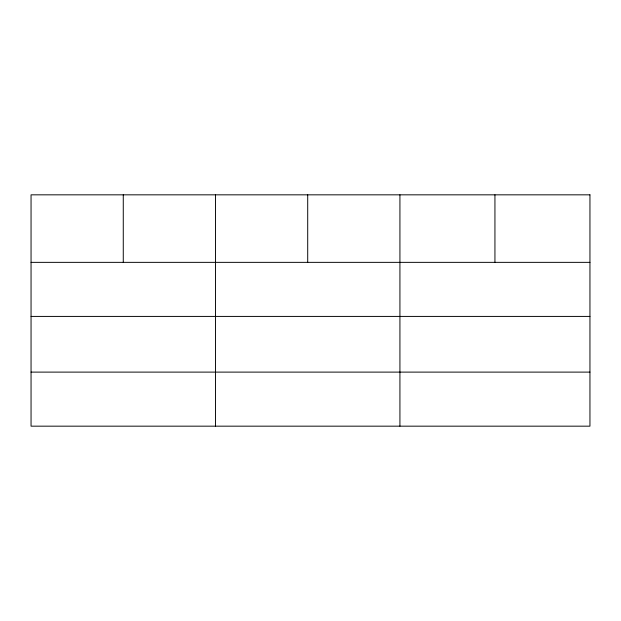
<?xml version="1.0" encoding="UTF-8"?>
<svg xmlns="http://www.w3.org/2000/svg" width="621" height="621" viewBox="0 0 621 621"><rect width="100%" height="100%" fill="white"/><g stroke="black" fill="none" stroke-linecap="round" stroke-linejoin="round"><path stroke-width="0.93" d="M31.05 262.357L589.95 262.357M31.05 316.415L589.95 316.415M31.05 372.111L589.95 372.111M494.937 194.831L494.937 262.357M399.924 194.831L399.924 426.169M307.705 194.831L307.705 262.357M215.487 194.831L215.487 426.169M123.269 194.831L123.269 262.357M589.95 194.831L31.05 194.831L31.05 426.169L589.95 426.169L589.95 194.831"/></g></svg>
